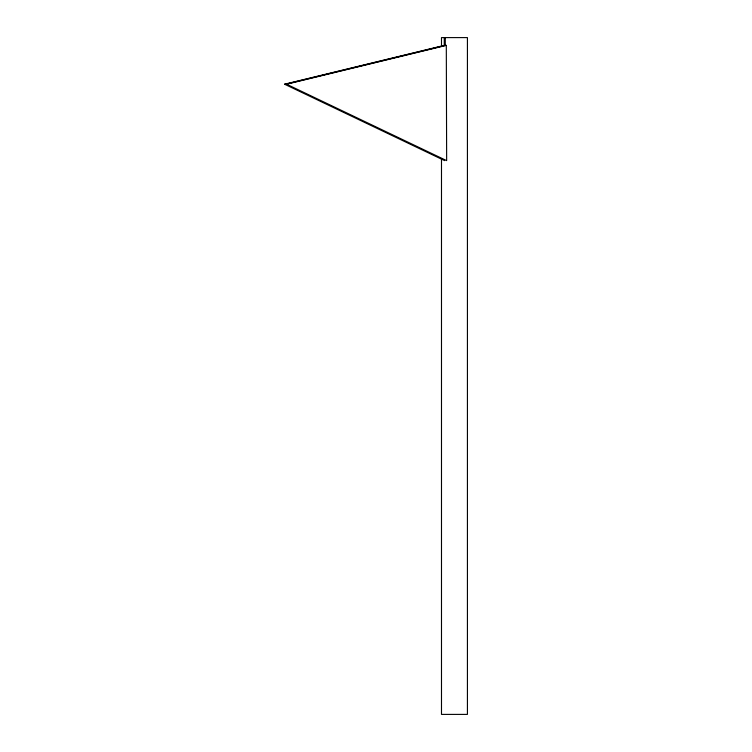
<?xml version="1.0" encoding="UTF-8"?>
<svg xmlns="http://www.w3.org/2000/svg" width="752" height="752" viewBox="0 0 752 752"><rect width="100%" height="100%" fill="white"/><g stroke="black" fill="none" stroke-linecap="round" stroke-linejoin="round"><path stroke-width="1.13" d="M284.576 84.215L444.263 45.383L446.303 45.383L446.65 160.618L286.615 84.215L284.576 84.215L444.611 160.618M285.61 84.215L445.287 45.383L445.287 37.6M286.615 84.215L446.303 45.383M444.263 37.6L444.263 45.383M441.49 45.825L441.49 37.6L467.424 37.6L467.424 714.4L441.49 714.4L441.49 158.625"/></g></svg>
